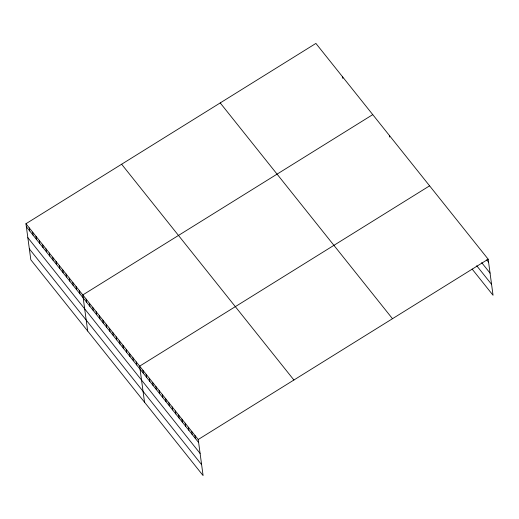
<?xml version="1.0" encoding="UTF-8"?>
<svg xmlns="http://www.w3.org/2000/svg" width="519" height="519" viewBox="0 0 519 519"><rect width="100%" height="100%" fill="white"/><g stroke="black" fill="none" stroke-linecap="round" stroke-linejoin="round"><path stroke-width="0.78" d="M25.95 223.734L198.219 439.515L203.098 475.579L30.829 259.798L25.95 223.734L315.902 43.421L488.171 259.202L493.05 295.266L472.134 269.063M372.752 114.628L82.8 294.941L87.672 331.005M429.602 185.834L139.65 366.148L144.522 402.212M198.219 439.515L488.171 259.202M486.725 259.883L488.58 262.212M481.69 262.64L490.053 273.124M476.702 265.728L491.577 284.36M220.218 102.924L392.487 318.705M121.634 164.231L293.903 380.012M26.359 226.745L198.628 442.525M27.831 237.65L200.1 453.431M29.349 248.893L201.619 464.667M389.477 135.576L389.678 137.081M342.657 76.935L342.864 78.44M194.962 435.435L195.371 438.451M191.712 431.36L192.121 434.371M188.455 427.286L188.864 430.296M185.205 423.212L185.607 426.222M181.948 419.131L182.357 422.148M178.692 415.057L179.1 418.067M175.441 410.983L175.85 413.993M172.185 406.902L172.593 409.919M168.934 402.828L169.343 405.839M165.678 398.754L166.086 401.764M162.428 394.68L162.83 397.69M159.171 390.599L159.58 393.616M155.914 386.525L156.323 389.535M152.664 382.451L153.073 385.461M149.407 378.377L149.816 381.387M146.157 374.296L146.559 377.313M142.9 370.222L143.309 373.232M136.302 361.957L136.711 364.967M132.961 357.773L133.364 360.783M129.614 353.582L130.022 356.592M126.273 349.391L126.681 352.407M122.925 345.206L123.334 348.217M119.584 341.015L119.993 344.026M116.237 336.825L116.645 339.841M112.895 332.64L113.304 335.65M109.548 328.449L109.957 331.459M106.207 324.258L106.616 327.275M102.866 320.074L103.268 323.084M99.518 315.883L99.927 318.893M96.177 311.692L96.579 314.709M92.83 307.508L93.238 310.518M89.489 303.317L89.891 306.327M86.141 299.126L86.55 302.142M79.452 290.75L79.861 293.76M76.111 286.559L76.52 289.576M72.764 282.375L73.173 285.385M69.423 278.184L69.831 281.194M66.075 274L66.484 277.01M62.734 269.809L63.143 272.819M59.393 265.618L59.795 268.628M56.046 261.433L56.454 264.443M52.704 257.242L53.107 260.253M49.357 253.051L49.766 256.068M46.016 248.867L46.425 251.877M42.668 244.676L43.077 247.686M39.327 240.485L39.736 243.502M35.98 236.301L36.388 239.311M32.639 232.11L33.047 235.12M29.291 227.919L29.7 230.936"/></g></svg>
